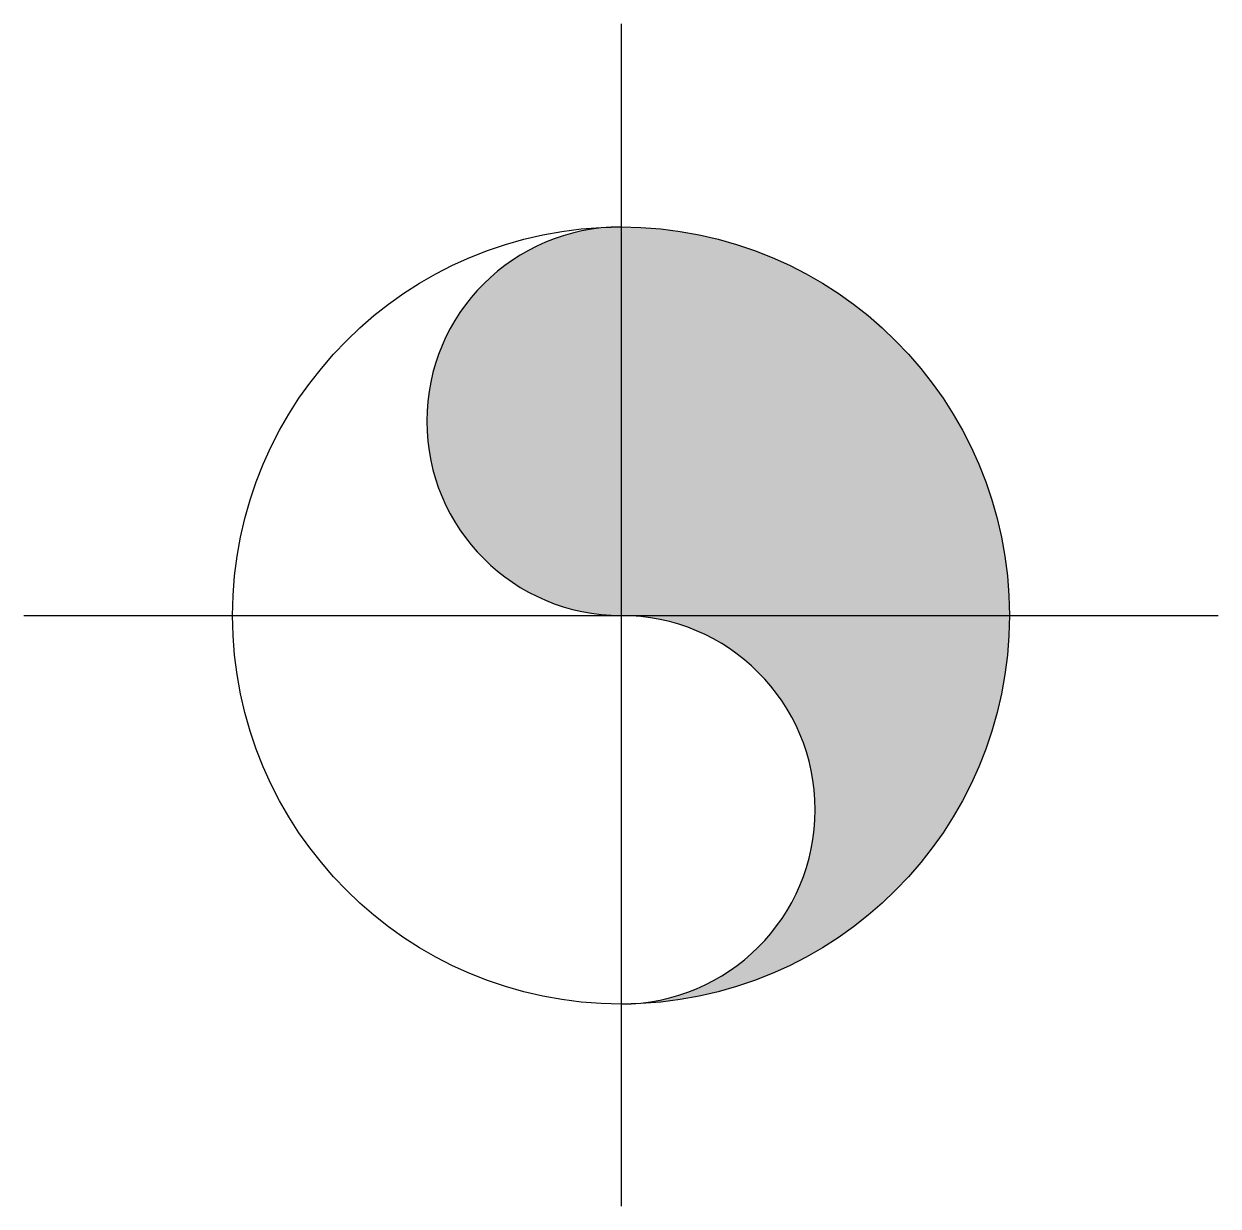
# Model space of a CAD drawing. Header units: millimetres. Extents: x -10189.894 to -10189.741, y 62.197 to 62.349.
import ezdxf

# ---------------------------------------------------------------- set-up
doc = ezdxf.new("R2010")
doc.units = ezdxf.units.MM
doc.header["$LTSCALE"] = 10
doc.layers.add('Tub_símbolos', color=2, linetype='Continuous')

msp = doc.modelspace()

# ---------------------------------------------------------------- hatches: boundary and pattern name
at = {"layer": 'Tub_símbolos'}
h = msp.add_hatch(color=1, dxfattribs=at)
h.paths.add_polyline_path([(-10189.81751, 62.32332, 1), (-10189.81751, 62.27332)])
h.paths.add_polyline_path([(-10189.81751, 62.32332), (-10189.81751, 62.27332), (-10189.76751, 62.27332, 0.414214)])
h.paths.add_polyline_path([(-10189.81751, 62.22332, 0.414214), (-10189.76751, 62.27332), (-10189.81751, 62.27332, -1)])

# ---------------------------------------------------------------- linework, layer by layer
at = {"layer": 'Tub_símbolos', "color": 1}
for p, q in [((-10189.81751, 62.34945), (-10189.81751, 62.19732)), ((-10189.89439, 62.27332), (-10189.74063, 62.27332))]:
    msp.add_line(p, q, dxfattribs=at)
at = {"layer": 'Tub_símbolos'}
msp.add_circle((-10189.81751, 62.27332), 0.05, dxfattribs=at)
for centre, start, end in [((-10189.81751, 62.29832), 90, 270), ((-10189.81751, 62.24832), 270, 90)]:
    msp.add_arc(centre, 0.025, start, end, dxfattribs=at)

doc.saveas('drawing.dxf')
